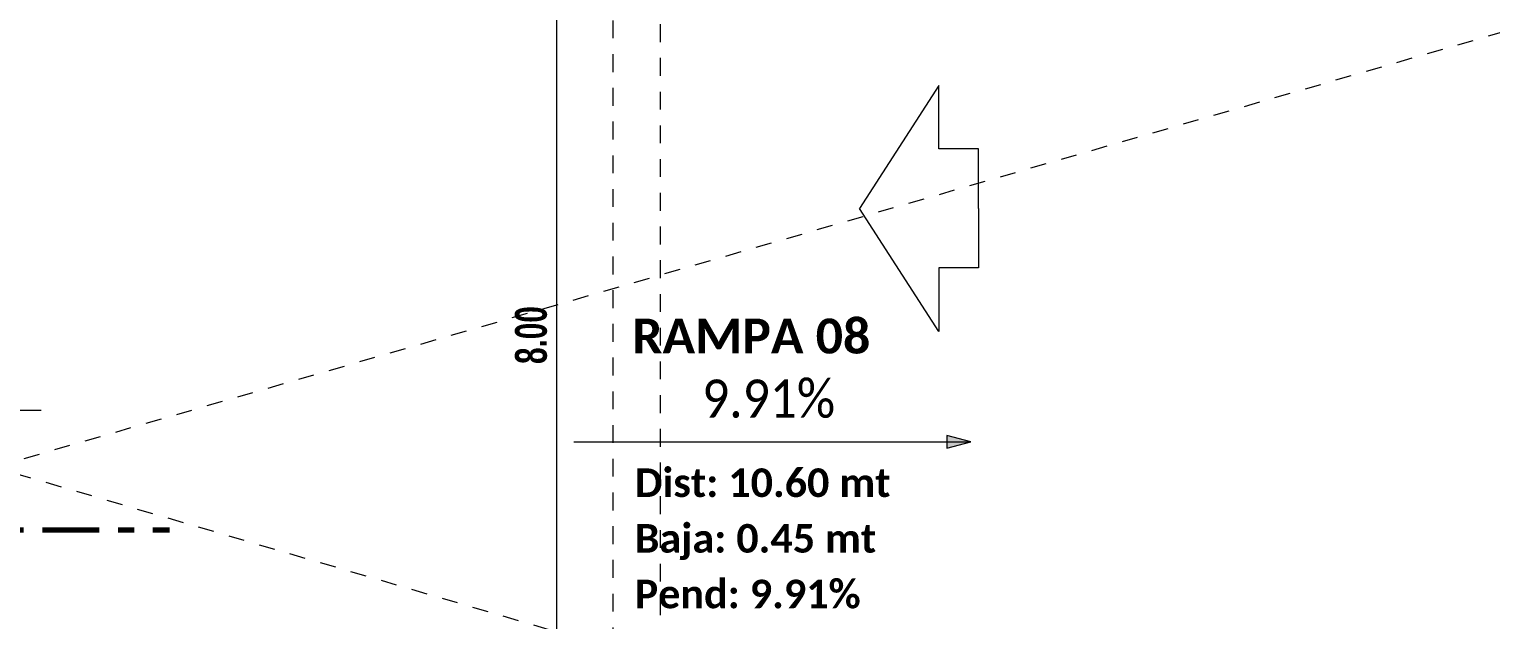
# Model space of a CAD drawing. Header units: metres. Extents: x -144 to 1000, y -717 to 29.
# Drawn here: x 226.02 to 235.23, y -555.18 to -551.45 of the extents above; entities that cross this region are included whole.
import ezdxf

# ---------------------------------------------------------------- set-up
doc = ezdxf.new("R2010")
doc.units = ezdxf.units.M
for name, pattern in [('Basculante', [0.11625, 0.075, -0.04125]), ('basculante modificado', [0.18, 0.1125, -0.0675]), ('Dash Dot 3_16_', [0.595313, 0.357187, -0.119063, 0, -0.119063])]:
    doc.linetypes.add(name, pattern=pattern)
doc.layers.get('0').update_dxf_attribs({"color": 1})
for name, color, linetype, lineweight in [('A-ANNO-DIMS', 1, 'Continuous', 9), ('A-DETL', 1, 'Continuous', 9), ('A-DETL-GENF', 1, 'Continuous', 9), ('G-ANNO-DIMS', 1, 'Continuous', 9), ('G-ANNO-SYMB', 1, 'Continuous', 9), ('G-ANNO-TEXT', 2, 'Continuous', 9)]:
    doc.layers.add(name, color=color, linetype=linetype, lineweight=lineweight)
doc.styles.add('Britannic Bold_B_3', font='', dxfattribs={"width": 0.7})
doc.styles.add('Calibri', font='calibri.ttf', dxfattribs={"width": 0.9, "height": 0.24})
doc.styles.add('Calibri_B_2', font='calibrib.ttf', dxfattribs={"height": 0.135})
doc.styles.add('Calibri_B_3', font='calibrib.ttf', dxfattribs={"height": 0.15})
doc.styles.get('Britannic Bold_B_3').set_extended_font_data('Britannic Bold', bold=True)

# ---------------------------------------------------------------- blocks, each defined once
blk = doc.blocks.new('W')
at = {"layer": 'G-ANNO-DIMS'}
blk.add_hatch(color=256, dxfattribs=at).paths.add_polyline_path([(229.4532, -492.5378), (229.3032, -492.4976), (229.3032, -492.578)])
at = {"layer": 'A-ANNO-DIMS', "color": 118, "true_color": 0x00592d}
blk.add_line((226.8431, -487.7565), (226.8431, -495.7565), dxfattribs=at)
at = {"layer": 'A-DETL', "color": 7, "linetype": 'basculante modificado'}
for p, q in [((227.199, -487.7565), (227.199, -495.7554)), ((227.499, -495.7554), (227.499, -487.7565))]:
    blk.add_line(p, q, dxfattribs=at)
at = {"layer": 'A-DETL', "color": 9, "linetype": 'Basculante', "true_color": 0xc0c0c0}
for p, q in [((223.2989, -492.6972), (233.8992, -489.6372)), ((233.8992, -495.7992), (223.2989, -492.6972))]:
    blk.add_line(p, q, dxfattribs=at)
at = {"layer": 'A-DETL-GENF'}
for p, q in [((229.2517, -490.2907), (228.7517, -491.0657)), ((229.2517, -490.6907), (229.2517, -490.2907)), ((229.5017, -490.6907), (229.2517, -490.6907)), ((229.5017, -491.0657), (229.5017, -490.6907)), ((229.2517, -491.8407), (228.7517, -491.0657)), ((229.5017, -491.0657), (229.5017, -491.4407)), ((229.5017, -491.4407), (229.2517, -491.4407)), ((229.2517, -491.4407), (229.2517, -491.8407))]:
    blk.add_line(p, q, dxfattribs=at)
at = {"layer": 'G-ANNO-DIMS', "extrusion": (0, 0, -1)}
blk.add_line((222.9989, -492.3385), (223.5989, -492.3385), dxfattribs=at)
at = {"layer": 'G-ANNO-DIMS'}
for p, q in [((229.4532, -492.5378), (229.3032, -492.4976)), ((229.3032, -492.4976), (229.3032, -492.578)), ((226.9532, -492.5378), (229.4532, -492.5378)), ((229.3032, -492.578), (229.4532, -492.5378))]:
    blk.add_line(p, q, dxfattribs=at)
at = {"layer": 'G-ANNO-SYMB', "linetype": 'Dash Dot 3_16_', "lineweight": 70}
blk.add_line((215.2629, -493.0908), (224.4055, -493.0908), dxfattribs=at)
at = {"layer": 'A-ANNO-DIMS', "color": 118, "true_color": 0x00592d, "insert": (226.5831, -492.0465), "char_height": 0.2, "width": 0.696141, "attachment_point": 1, "rotation": 90, "line_spacing_factor": 1.000203, "style": 'Britannic Bold_B_3'}
blk.add_mtext('8.00', dxfattribs=at)
at = {"layer": 'G-ANNO-DIMS', "style": 'Calibri', "width": 0.9}
blk.add_text('9.91%%%', height=0.24, dxfattribs=at).set_placement((227.7614, -492.3847))
at = {"layer": 'G-ANNO-TEXT'}
for s, height, style, p in [('RAMPA 08', 0.22, 'Calibri_B_3', (227.3208, -491.9802)), ('Dist: 10.60 mt', 0.18, 'Calibri_B_2', (227.3368, -492.8847)), ('Baja: 0.45 mt', 0.18, 'Calibri_B_2', (227.3368, -493.2353)), ('Pend: 9.91%%%', 0.18, 'Calibri_B_2', (227.3368, -493.5859))]:
    blk.add_text(s, height=height, rotation=360, dxfattribs=dict(at, style=style)).set_placement(p)

msp = doc.modelspace()

# ---------------------------------------------------------------- block references
at = {"color": 3}
msp.add_blockref('W', (2.4994, -61.5176), dxfattribs=at)

doc.saveas('drawing.dxf')
